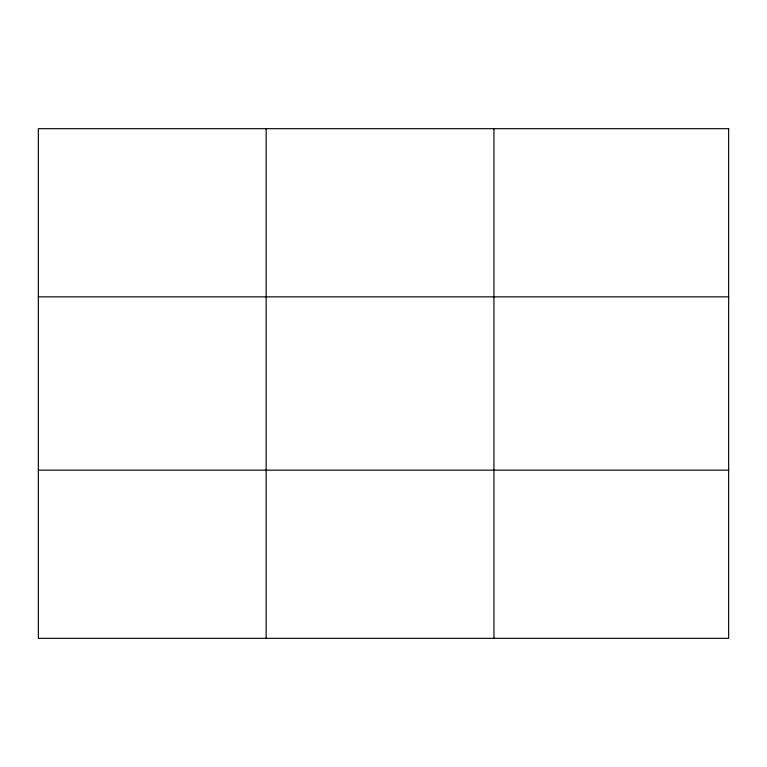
<?xml version="1.0" encoding="UTF-8"?>
<svg xmlns="http://www.w3.org/2000/svg" width="767" height="767" viewBox="0 0 767 767"><rect width="100%" height="100%" fill="white"/><g stroke="black" fill="none" stroke-linecap="round" stroke-linejoin="round"><path stroke-width="1.15" d="M266.149 638.317L266.149 128.683M493.948 638.317L493.948 128.683M38.35 296.858L728.65 296.858M38.35 470.142L728.65 470.142M728.65 128.683L728.65 638.317L38.35 638.317L38.35 128.683L728.65 128.683"/></g></svg>
